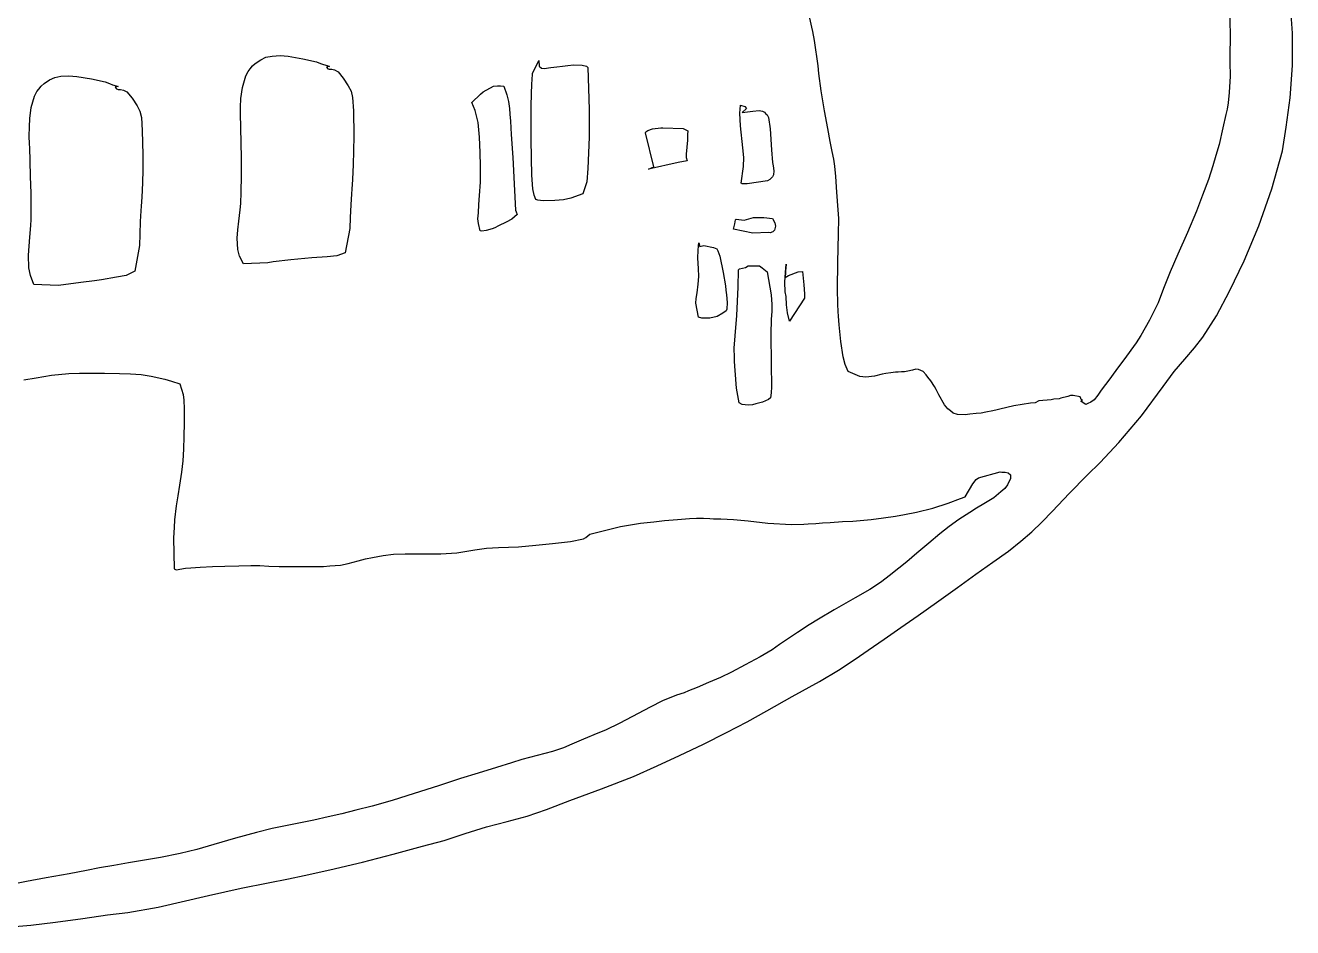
# Model space of a CAD drawing. Extents: x -1148 to -236, y 63 to 400.
# Drawn here: x -785.2 to -564.2, y 67.1 to 224.3 of the extents above; entities that cross this region are included whole.
import ezdxf

# ---------------------------------------------------------------- set-up
doc = ezdxf.new("R2010")
doc.units = 0

msp = doc.modelspace()

# ---------------------------------------------------------------- linework, layer by layer
at = {"layer": 'Layer 1'}
for p, q in [((-564.287, 223), (-564.613, 227.896)), ((-648.081, 224.036), (-648.428, 225.607)), ((-575.168, 225.776), (-575.146, 221.971)), ((-647.915, 223.265), (-648.081, 224.036)), ((-647.59, 221.732), (-647.915, 223.265)), ((-646.961, 217.318), (-647.59, 221.732)), ((-575.146, 221.971), (-575.199, 219.549)), ((-564.243, 217.361), (-564.287, 223)), ((-744.134, 218.359), (-743.232, 218.786)), ((-743.232, 218.786), (-742.16, 218.982)), ((-742.16, 218.982), (-740.768, 219.081)), ((-740.768, 219.081), (-739.367, 218.978)), ((-740.768, 219.081), (-740.768, 219.081)), ((-739.367, 218.978), (-736.831, 218.542)), ((-575.199, 219.549), (-575.187, 217.91)), ((-746.346, 216.331), (-746.008, 216.755)), ((-746.008, 216.755), (-745.592, 217.284)), ((-745.592, 217.284), (-745.104, 217.731)), ((-745.104, 217.731), (-744.134, 218.359)), ((-736.831, 218.542), (-734.443, 218.005)), ((-734.443, 218.005), (-733.726, 217.733)), ((-733.726, 217.733), (-733.178, 217.513)), ((-733.178, 217.513), (-732.547, 217.348)), ((-732.171, 217.204), (-732.701, 217.072)), ((-732.701, 217.072), (-732.47075, 216.7845)), ((-732.547, 217.348), (-732.171, 217.204)), ((-732.47075, 216.7845), (-732.194, 216.689)), ((-732.194, 216.689), (-731.764, 216.697)), ((-731.764, 216.697), (-731.258, 216.573)), ((-731.258, 216.573), (-730.67, 216.28)), ((-696.762, 215.973), (-695.687, 218.21)), ((-695.687, 218.21), (-695.602, 217.215)), ((-695.687, 218.21), (-695.687, 218.21)), ((-695.602, 217.215), (-695.193, 216.919)), ((-695.193, 216.919), (-694.709, 216.86)), ((-694.709, 216.86), (-693.543, 216.987)), ((-693.543, 216.987), (-692.494, 217.125)), ((-692.494, 217.125), (-691.509, 217.263)), ((-691.509, 217.263), (-690.612, 217.362)), ((-690.612, 217.362), (-689.624, 217.499)), ((-689.624, 217.499), (-688.096, 217.413)), ((-688.096, 217.413), (-687.3455, 217.22625)), ((-687.3455, 217.22625), (-687.102, 216.981)), ((-687.102, 216.981), (-686.87275, 209.6625)), ((-646.854, 215.978), (-646.961, 217.318)), ((-575.187, 217.91), (-575.155, 215.505)), ((-564.688, 211.735), (-564.243, 217.361)), ((-781.912, 214.225), (-780.942, 214.851)), ((-780.942, 214.851), (-780.04, 215.277)), ((-780.04, 215.277), (-778.969, 215.473)), ((-778.969, 215.473), (-777.576, 215.571)), ((-777.576, 215.571), (-776.175, 215.467)), ((-777.576, 215.571), (-777.576, 215.571)), ((-776.175, 215.467), (-773.639, 215.03)), ((-773.639, 215.03), (-771.252, 214.492)), ((-771.252, 214.492), (-770.535, 214.221)), ((-747.34, 213.521), (-746.75, 215.537)), ((-746.75, 215.537), (-746.346, 216.331)), ((-730.67, 216.28), (-729.755, 215.158)), ((-729.755, 215.158), (-728.875, 213.825)), ((-696.882, 214.246), (-696.834, 214.786)), ((-696.834, 214.786), (-696.762, 215.973)), ((-646.42, 212.936), (-646.854, 215.978)), ((-575.155, 215.505), (-575.289, 212.667)), ((-783.557, 212.04), (-783.154, 212.83)), ((-783.154, 212.83), (-782.816, 213.252)), ((-782.816, 213.252), (-782.4, 213.78)), ((-782.4, 213.78), (-781.912, 214.225)), ((-770.535, 214.221), (-769.986, 214.001)), ((-769.986, 214.001), (-769.355, 213.836)), ((-768.979, 213.692), (-769.509, 213.56)), ((-769.509, 213.56), (-769.27875, 213.2735)), ((-769.355, 213.836), (-768.979, 213.692)), ((-769.27875, 213.2735), (-769.002, 213.179)), ((-769.002, 213.179), (-768.572, 213.188)), ((-768.572, 213.188), (-768.066, 213.065)), ((-768.066, 213.065), (-767.478, 212.775)), ((-767.478, 212.775), (-766.561, 211.66)), ((-747.613, 211.587), (-747.34, 213.521)), ((-728.875, 213.825), (-728.404, 212.909)), ((-728.404, 212.909), (-728.15413, 211.76663)), ((-707.354, 210.899), (-705.828, 212.391)), ((-705.828, 212.391), (-705.381, 212.782)), ((-705.381, 212.782), (-703.563, 213.747)), ((-703.563, 213.747), (-702.865, 213.806)), ((-702.865, 213.806), (-702.549, 213.834)), ((-702.549, 213.834), (-702.438, 213.837)), ((-702.438, 213.837), (-702.33, 213.836)), ((-702.438, 213.837), (-702.438, 213.837)), ((-702.33, 213.836), (-701.767, 213.745)), ((-701.767, 213.745), (-701.224, 212.274)), ((-701.224, 212.274), (-700.965, 211.064)), ((-696.98, 210.383), (-696.882, 214.246)), ((-645.864, 209.479), (-646.42, 212.936)), ((-575.289, 212.667), (-575.478, 210.853)), ((-784.416, 208.12), (-784.146, 210.037)), ((-784.146, 210.037), (-783.557, 212.04)), ((-766.561, 211.66), (-765.679, 210.335)), ((-765.679, 210.335), (-765.207, 209.428)), ((-747.688, 208.438), (-747.682, 210.122)), ((-747.682, 210.122), (-747.613, 211.587)), ((-728.15413, 211.76663), (-727.995, 209.431)), ((-706.736, 209.518), (-707.354, 210.899)), ((-700.965, 211.064), (-700.794, 209.847)), ((-697.015, 204.532), (-696.98, 210.383)), ((-660.638, 209.05), (-660.531, 210.469)), ((-660.531, 210.469), (-659.744, 210.226)), ((-660.531, 210.469), (-660.531, 210.469)), ((-659.744, 210.226), (-659.453, 209.874)), ((-575.478, 210.853), (-575.647, 209.766)), ((-565.368, 206.611), (-564.688, 211.735)), ((-784.483, 206.675), (-784.416, 208.12)), ((-765.207, 209.428), (-764.95412, 208.30225)), ((-764.95412, 208.30225), (-764.789, 206.005)), ((-747.638, 207.103), (-747.688, 208.438)), ((-727.995, 209.431), (-727.907, 205.099)), ((-706.212, 207.448), (-706.736, 209.518)), ((-700.794, 209.847), (-700.689, 208.892)), ((-700.689, 208.892), (-700.619, 207.649)), ((-686.87275, 209.6625), (-686.882, 204.873)), ((-660.498, 206.855), (-660.638, 209.05)), ((-659.453, 209.874), (-660.21, 209.173)), ((-660.21, 209.173), (-658.328, 209.381)), ((-658.328, 209.381), (-657.233, 209.501)), ((-657.233, 209.501), (-656.682, 209.421)), ((-656.682, 209.421), (-656.318, 209.232)), ((-656.318, 209.232), (-656.15, 209.022)), ((-656.15, 209.022), (-655.859, 208.76)), ((-655.859, 208.76), (-655.597, 208.293)), ((-655.597, 208.293), (-655.313, 206.326)), ((-645.299, 206.353), (-645.864, 209.479)), ((-575.865, 208.815), (-576.404, 206.525)), ((-575.647, 209.766), (-575.865, 208.815)), ((-784.486, 205.022), (-784.483, 206.675)), ((-764.789, 206.005), (-764.686, 201.763)), ((-747.599, 206.371), (-747.638, 207.103)), ((-747.561, 204.014), (-747.599, 206.371)), ((-706.003, 204.864), (-706.212, 207.448)), ((-700.619, 207.649), (-700.486, 205.318)), ((-677.046, 205.635), (-676.987, 205.779)), ((-675.601, 199.677), (-677.046, 205.635)), ((-676.987, 205.779), (-676.676, 206.003)), ((-676.676, 206.003), (-675.821, 206.334)), ((-675.821, 206.334), (-674.417, 206.47)), ((-674.417, 206.47), (-674.066, 206.47)), ((-674.066, 206.47), (-670.507, 206.37)), ((-674.066, 206.47), (-674.066, 206.47)), ((-670.507, 206.37), (-669.708, 205.947)), ((-669.708, 205.947), (-669.745, 205.315)), ((-660.093, 203.038), (-660.498, 206.855)), ((-655.313, 206.326), (-655.071, 202.656)), ((-644.868, 204.132), (-645.299, 206.353)), ((-576.404, 206.525), (-577.078, 203.606)), ((-566.032, 202.472), (-565.368, 206.611)), ((-784.432, 203.717), (-784.486, 205.022)), ((-784.391, 203.006), (-784.432, 203.717)), ((-747.509, 201.141), (-747.561, 204.014)), ((-727.907, 205.099), (-727.951, 202.442)), ((-705.875, 202.179), (-706.003, 204.864)), ((-700.486, 205.318), (-700.176, 201.308)), ((-696.966, 201.219), (-697.015, 204.532)), ((-686.882, 204.873), (-687.117, 199.402)), ((-669.746, 204.354), (-669.834, 203.109)), ((-669.745, 205.315), (-669.755, 204.975)), ((-669.755, 204.975), (-669.746, 204.354)), ((-644.528, 202.401), (-644.868, 204.132)), ((-577.078, 203.606), (-577.612, 201.683)), ((-784.338, 200.742), (-784.391, 203.006)), ((-764.686, 201.763), (-764.716, 199.192)), ((-747.486, 199.648), (-747.509, 201.141)), ((-727.951, 202.442), (-728.009, 200.085)), ((-705.81, 199.805), (-705.875, 202.179)), ((-700.176, 201.308), (-699.877, 195.591)), ((-696.867, 198.264), (-696.966, 201.219)), ((-669.964, 201.928), (-669.986, 201.299)), ((-669.986, 201.299), (-669.772, 200.728)), ((-669.834, 203.109), (-669.964, 201.928)), ((-659.93912, 201.31913), (-660.093, 203.038)), ((-659.96, 199.733), (-659.93912, 201.31913)), ((-655.071, 202.656), (-654.918, 200.449)), ((-644.247, 201.04), (-644.528, 202.401)), ((-577.612, 201.683), (-578.157, 199.88)), ((-567.884, 195.842), (-566.032, 202.472)), ((-784.261, 197.995), (-784.338, 200.742)), ((-764.716, 199.192), (-764.76, 196.924)), ((-747.481, 198.105), (-747.486, 199.648)), ((-728.009, 200.085), (-728.148, 197.472)), ((-705.854, 197.011), (-705.81, 199.805)), ((-687.117, 199.402), (-687.293, 197.074)), ((-671.353, 200.458), (-676.552, 199.317)), ((-676.552, 199.317), (-675.601, 199.677)), ((-669.772, 200.728), (-671.353, 200.458)), ((-660.408, 196.874), (-659.96, 199.733)), ((-654.918, 200.449), (-654.789, 199.861)), ((-654.789, 199.861), (-654.712, 198.994)), ((-654.712, 198.994), (-654.746, 198.325)), ((-644.073, 199.799), (-644.247, 201.04)), ((-643.896, 198.011), (-644.073, 199.799)), ((-578.157, 199.88), (-578.94, 197.492)), ((-784.215, 196.584), (-784.261, 197.995)), ((-764.76, 196.924), (-764.883, 194.413)), ((-747.554, 195.305), (-747.481, 198.105)), ((-728.148, 197.472), (-728.273, 195.827)), ((-705.998, 194.69), (-705.854, 197.011)), ((-696.724, 195.893), (-696.867, 198.264)), ((-687.293, 197.074), (-687.986, 194.997)), ((-660.19012, 196.74367), (-660.408, 196.874)), ((-659.352, 196.76362), (-660.19012, 196.74367)), ((-655.815, 197.254), (-659.352, 196.76362)), ((-655.396, 197.521), (-655.815, 197.254)), ((-654.947, 197.967), (-655.396, 197.521)), ((-654.746, 198.325), (-654.947, 197.967)), ((-643.689, 195.278), (-643.896, 198.011)), ((-578.94, 197.492), (-579.969, 194.761)), ((-784.179, 195.13), (-784.215, 196.584)), ((-784.172, 192.462), (-784.179, 195.13)), ((-747.628, 193.296), (-747.554, 195.305)), ((-728.335, 194.987), (-728.443, 193.095)), ((-728.273, 195.827), (-728.335, 194.987)), ((-706.092, 193.148), (-705.998, 194.69)), ((-699.877, 195.591), (-699.702, 192.174)), ((-696.487, 194.739), (-696.724, 195.893)), ((-696.18, 194.032), (-696.487, 194.739)), ((-687.986, 194.997), (-690.058, 194.224)), ((-643.473, 192.206), (-643.689, 195.278)), ((-579.969, 194.761), (-581.013, 191.959)), ((-570.111, 189.397), (-567.884, 195.842)), ((-784.183, 190.538), (-784.172, 192.462)), ((-764.997, 192.83), (-765.054, 192.016)), ((-764.883, 194.413), (-764.997, 192.83)), ((-747.718, 192.211), (-747.628, 193.296)), ((-728.443, 193.095), (-728.544, 190.872)), ((-706.17, 191.709), (-706.092, 193.148)), ((-695.84637, 193.867), (-696.18, 194.032)), ((-694.918, 193.801), (-695.84637, 193.867)), ((-692.854, 193.846), (-694.918, 193.801)), ((-691.355, 193.979), (-692.854, 193.846)), ((-690.058, 194.224), (-691.355, 193.979)), ((-784.237, 189.456), (-784.183, 190.538)), ((-765.153, 190.16), (-765.247, 187.944)), ((-765.054, 192.016), (-765.153, 190.16)), ((-748.112, 188.745), (-747.936, 190.251)), ((-747.936, 190.251), (-747.718, 192.211)), ((-728.544, 190.872), (-728.597, 188.946)), ((-706.276, 190.649), (-706.17, 191.709)), ((-706.20362, 189.84175), (-706.276, 190.649)), ((-701.371, 190.032), (-702.671, 189.398)), ((-700.357, 190.557), (-701.371, 190.032)), ((-699.438, 191.4), (-700.357, 190.557)), ((-699.702, 192.174), (-699.64, 191.851)), ((-699.64, 191.851), (-699.438, 191.4)), ((-661.481, 189.756), (-661.401, 190.455)), ((-661.401, 190.455), (-661.239, 190.597)), ((-661.239, 190.597), (-659.886, 190.406)), ((-659.886, 190.406), (-658.231, 190.862)), ((-658.231, 190.862), (-657.59, 190.889)), ((-657.59, 190.889), (-656.408, 190.866)), ((-657.59, 190.889), (-657.59, 190.889)), ((-656.408, 190.866), (-654.952, 190.708)), ((-654.952, 190.708), (-654.5445, 189.91825)), ((-643.361, 190.703), (-643.473, 192.206)), ((-643.39, 188.044), (-643.361, 190.703)), ((-581.013, 191.959), (-582.551, 188.253)), ((-784.397, 187.459), (-784.237, 189.456)), ((-765.247, 187.944), (-765.299, 185.973)), ((-748.229, 187.3), (-748.112, 188.745)), ((-728.597, 188.946), (-729.402, 184.745)), ((-705.889, 188.547), (-706.20362, 189.84175)), ((-705.574, 188.502), (-705.889, 188.547)), ((-704.828, 188.635), (-705.574, 188.502)), ((-703.821, 188.898), (-704.828, 188.635)), ((-703.331, 189.072), (-703.821, 188.898)), ((-702.671, 189.398), (-703.331, 189.072)), ((-661.71, 188.817), (-661.481, 189.756)), ((-658.334, 188.129), (-661.71, 188.817)), ((-655.606, 188.289), (-658.334, 188.129)), ((-655.317, 188.181), (-655.606, 188.289)), ((-654.861, 188.385), (-655.317, 188.181)), ((-654.603, 188.646), (-654.861, 188.385)), ((-654.422, 189.367), (-654.603, 188.646)), ((-654.5445, 189.91825), (-654.422, 189.367)), ((-643.519, 183.037), (-643.39, 188.044)), ((-582.551, 188.253), (-584.26, 184.493)), ((-572.725, 183.295), (-570.111, 189.397)), ((-784.647, 184.298), (-784.541, 185.874)), ((-784.541, 185.874), (-784.397, 187.459)), ((-765.299, 185.973), (-766.102, 181.504)), ((-748.136, 185.321), (-748.229, 187.3)), ((-667.885, 185.111), (-667.809, 185.944)), ((-667.809, 185.944), (-667.795, 186.451)), ((-667.795, 186.451), (-667.564, 185.844)), ((-667.795, 186.451), (-667.795, 186.451)), ((-667.564, 185.844), (-666.896, 186.023)), ((-666.896, 186.023), (-665.20625, 185.66475)), ((-665.20625, 185.66475), (-664.643, 185.44)), ((-784.556, 182.106), (-784.647, 184.298)), ((-747.81562, 184.1375), (-748.136, 185.321)), ((-747.169, 182.798), (-747.81562, 184.1375)), ((-738.873, 183.5), (-741.955, 183.135)), ((-736.471, 183.751), (-738.873, 183.5)), ((-735.235, 183.849), (-736.471, 183.751)), ((-732.566, 184.028), (-735.235, 183.849)), ((-730.898, 184.167), (-732.566, 184.028)), ((-729.402, 184.745), (-730.898, 184.167)), ((-667.917, 183.873), (-667.885, 185.111)), ((-667.882, 182.873), (-667.917, 183.873)), ((-664.643, 185.44), (-664.448, 185.092)), ((-664.448, 185.092), (-664.13, 184.153)), ((-664.13, 184.153), (-663.519, 181.277)), ((-584.26, 184.493), (-585.597, 181.423)), ((-784.26363, 180.76937), (-784.556, 182.106)), ((-766.102, 181.504), (-767.606, 180.746)), ((-742.895, 182.996), (-747.169, 182.798)), ((-741.955, 183.135), (-742.895, 182.996)), ((-667.805, 181.961), (-667.882, 182.873)), ((-667.777, 180.607), (-667.805, 181.961)), ((-663.519, 181.277), (-663.129, 178.967)), ((-660.937, 178.758), (-660.827, 181.757)), ((-660.827, 181.757), (-660.684, 181.933)), ((-660.684, 181.933), (-659.609, 182.167)), ((-659.609, 182.167), (-659.183, 182.437)), ((-659.183, 182.437), (-657.169, 182.452)), ((-657.169, 182.452), (-656.742, 182.087)), ((-657.169, 182.452), (-657.169, 182.452)), ((-656.742, 182.087), (-655.88, 181.409)), ((-655.88, 181.409), (-655.145, 177.417)), ((-652.782, 179.581), (-652.657, 181.297)), ((-652.657, 181.297), (-652.729, 180.398)), ((-652.657, 181.297), (-652.543, 182.722)), ((-652.632, 181.514), (-652.657, 181.297)), ((-652.543, 182.722), (-652.632, 181.514)), ((-652.543, 182.722), (-652.543, 182.722)), ((-652.141, 180.748), (-650.42525, 181.38837)), ((-650.42525, 181.38837), (-649.704, 181.47)), ((-649.704, 181.47), (-649.44912, 179.17038)), ((-643.577, 178.47), (-643.519, 183.037)), ((-585.597, 181.423), (-586.734, 178.521)), ((-575.243, 178.02), (-572.725, 183.295)), ((-783.696, 179.213), (-784.26363, 180.76937)), ((-779.43, 179.008), (-783.696, 179.213)), ((-778.525, 179.139), (-779.43, 179.008)), ((-775.505, 179.525), (-778.525, 179.139)), ((-773.147, 179.843), (-775.505, 179.525)), ((-771.924, 180.035), (-773.147, 179.843)), ((-769.269, 180.449), (-771.924, 180.035)), ((-767.606, 180.746), (-769.269, 180.449)), ((-668.048, 177.777), (-667.857, 179.243)), ((-667.857, 179.243), (-667.777, 180.607)), ((-663.129, 178.967), (-663.044, 178.226)), ((-652.695, 177.93), (-652.782, 179.581)), ((-652.729, 180.398), (-652.141, 180.748)), ((-649.44912, 179.17038), (-649.31967, 177.56808)), ((-668.266, 175.943), (-668.203, 176.758)), ((-668.203, 176.758), (-668.048, 177.777)), ((-663.044, 178.226), (-662.917, 177.404)), ((-662.917, 177.404), (-662.815, 176.082)), ((-661.13, 173.801), (-660.937, 178.758)), ((-655.145, 177.417), (-655.047, 175.721)), ((-652.567, 177.086), (-652.695, 177.93)), ((-652.468, 175.685), (-652.567, 177.086)), ((-649.357, 176.795), (-651.975, 172.826)), ((-649.31967, 177.56808), (-649.357, 176.795)), ((-643.54, 175.78), (-643.577, 178.47)), ((-586.734, 178.521), (-587.713, 176.004)), ((-577.536, 173.753), (-575.243, 178.02)), ((-667.836, 173.507), (-668.266, 175.943)), ((-663.017, 174.615), (-663.587, 174.211)), ((-662.903, 174.901), (-663.017, 174.615)), ((-662.815, 176.082), (-662.903, 174.901)), ((-655.047, 175.721), (-655.05, 174.495)), ((-652.3085, 174.29225), (-652.468, 175.685)), ((-643.472, 174.491), (-643.54, 175.78)), ((-587.713, 176.004), (-589.19, 172.974)), ((-667.225, 173.325), (-667.836, 173.507)), ((-665.847, 173.332), (-667.225, 173.325)), ((-664.579, 173.651), (-665.847, 173.332)), ((-663.587, 174.211), (-664.579, 173.651)), ((-661.45, 170.237), (-661.13, 173.801)), ((-655.128, 173.185), (-655.209, 170.518)), ((-655.05, 174.495), (-655.128, 173.185)), ((-651.975, 172.826), (-652.3085, 174.29225)), ((-643.414, 173.662), (-643.472, 174.491)), ((-643.277, 172.152), (-643.414, 173.662)), ((-589.19, 172.974), (-590.692, 170.31)), ((-579.912, 170.053), (-577.536, 173.753)), ((-661.585, 168.081), (-661.45, 170.237)), ((-655.209, 170.518), (-655.183, 165.305)), ((-642.992, 169.288), (-643.277, 172.152)), ((-590.692, 170.31), (-591.529, 169.038)), ((-661.574, 166.458), (-661.585, 168.081)), ((-642.621, 166.605), (-642.992, 169.288)), ((-591.529, 169.038), (-592.451, 167.747)), ((-583.034, 166.218), (-581.35187, 168.16288)), ((-581.35187, 168.16288), (-579.912, 170.053)), ((-661.524, 165.806), (-661.574, 166.458)), ((-661.441, 164.214), (-661.524, 165.806)), ((-642.269, 165.281), (-642.621, 166.605)), ((-593.517, 166.298), (-594.409, 165.088)), ((-592.451, 167.747), (-593.517, 166.298)), ((-584.876, 164.03625), (-583.034, 166.218)), ((-780.598, 163.4), (-777.597, 163.699)), ((-777.597, 163.699), (-775.723, 163.765)), ((-775.723, 163.765), (-774.112, 163.767)), ((-774.112, 163.767), (-771.366, 163.741)), ((-774.112, 163.767), (-774.112, 163.767)), ((-771.366, 163.741), (-768.76, 163.699)), ((-768.76, 163.699), (-766.823, 163.655)), ((-766.823, 163.655), (-764.992, 163.493)), ((-764.992, 163.493), (-763.955, 163.356)), ((-661.216, 161.134), (-661.441, 164.214)), ((-655.183, 165.305), (-655.122, 161.354)), ((-641.714, 164.064), (-642.269, 165.281)), ((-641.332, 163.861), (-641.714, 164.064)), ((-639.693, 163.166), (-641.332, 163.861)), ((-635.782, 163.553), (-637.14, 163.236)), ((-635.141, 163.698), (-635.782, 163.553)), ((-634.309, 163.812), (-635.141, 163.698)), ((-633.482, 163.911), (-634.309, 163.812)), ((-632.994, 163.95), (-633.482, 163.911)), ((-632.435, 163.974), (-632.994, 163.95)), ((-631.884, 164.007), (-632.435, 163.974)), ((-631.328, 164.109), (-631.884, 164.007)), ((-630.518, 164.295), (-631.328, 164.109)), ((-629.952, 164.441), (-630.518, 164.295)), ((-629.447, 164.412), (-629.952, 164.441)), ((-628.673, 164.017), (-629.447, 164.412)), ((-628.147, 163.484), (-628.673, 164.017)), ((-595.066, 164.196), (-596.302, 162.532)), ((-594.409, 165.088), (-595.066, 164.196)), ((-586.796, 161.436), (-584.876, 164.03625)), ((-785.445, 162.579), (-783.297, 162.955)), ((-783.297, 162.955), (-780.598, 163.4)), ((-763.955, 163.356), (-763.234, 163.2)), ((-763.234, 163.2), (-760.863, 162.684)), ((-760.863, 162.684), (-759.675, 162.378)), ((-759.675, 162.378), (-758.268, 161.877)), ((-758.268, 161.877), (-757.675, 160.021)), ((-655.122, 161.354), (-655.131, 160.338)), ((-638.624, 163.03), (-639.693, 163.166)), ((-637.14, 163.236), (-638.624, 163.03)), ((-627.83, 163.08), (-628.147, 163.484)), ((-627.323, 162.396), (-627.83, 163.08)), ((-626.681, 161.439), (-627.323, 162.396)), ((-626.369, 160.922), (-626.681, 161.439)), ((-596.302, 162.532), (-597.436, 161.038)), ((-590.577, 156.33), (-586.796, 161.436)), ((-757.675, 160.021), (-757.56, 159.05)), ((-660.763, 158.568), (-661.216, 161.134)), ((-655.638, 159.135), (-656.641, 158.726)), ((-655.281, 159.453), (-655.638, 159.135)), ((-655.131, 160.338), (-655.281, 159.453)), ((-625.933, 159.956), (-626.369, 160.922)), ((-624.931, 158.209), (-625.933, 159.956)), ((-606.336, 159.128), (-608.471, 158.926)), ((-605.882, 159.215), (-606.336, 159.128)), ((-604.957, 159.306), (-605.882, 159.215)), ((-604.638, 159.415), (-604.957, 159.306)), ((-603.452, 159.703), (-604.638, 159.415)), ((-602.98, 159.84), (-603.452, 159.703)), ((-602.48, 159.887), (-602.98, 159.84)), ((-601.281, 159.613), (-602.48, 159.887)), ((-601.189, 159.321), (-601.281, 159.613)), ((-601.096, 159.146), (-601.189, 159.321)), ((-600.864, 159.015), (-601.096, 159.146)), ((-598.866, 159.12), (-599.439, 158.684)), ((-598.212, 159.924), (-598.866, 159.12)), ((-597.749, 160.625), (-598.212, 159.924)), ((-597.436, 161.038), (-597.749, 160.625)), ((-757.56, 159.05), (-757.51, 157.511)), ((-757.51, 157.511), (-757.508, 155.109)), ((-660.23, 158.315), (-660.763, 158.568)), ((-659.138, 158.196), (-660.23, 158.315)), ((-658.42, 158.248), (-659.138, 158.196)), ((-657.831, 158.388), (-658.42, 158.248)), ((-656.641, 158.726), (-657.831, 158.388)), ((-624.38437, 157.5315), (-624.931, 158.209)), ((-623.903, 157.16), (-624.38437, 157.5315)), ((-623.4, 156.801), (-623.903, 157.16)), ((-617.724, 156.938), (-618.519, 156.776)), ((-616.498, 157.172), (-617.724, 156.938)), ((-615.734, 157.339), (-616.498, 157.172)), ((-615.282, 157.501), (-615.734, 157.339)), ((-612.875, 158.05), (-615.282, 157.501)), ((-609.948, 158.542), (-612.875, 158.05)), ((-609.161, 158.58), (-609.948, 158.542)), ((-608.471, 158.926), (-609.161, 158.58)), ((-601.194, 158.887), (-600.864, 159.015)), ((-600.596, 158.455), (-601.194, 158.887)), ((-600.309, 158.281), (-600.596, 158.455)), ((-599.933, 158.451), (-600.309, 158.281)), ((-599.439, 158.684), (-599.933, 158.451)), ((-757.508, 155.109), (-757.57, 152.689)), ((-622.649, 156.545), (-623.4, 156.801)), ((-621.359, 156.479), (-622.649, 156.545)), ((-620.518, 156.602), (-621.359, 156.479)), ((-619.415, 156.696), (-620.518, 156.602)), ((-618.519, 156.776), (-619.415, 156.696)), ((-594.539, 151.652), (-590.577, 156.33)), ((-757.57, 152.689), (-757.631, 150.533)), ((-757.631, 150.533), (-757.74, 148.449)), ((-597.777, 148.19), (-594.539, 151.652)), ((-757.74, 148.449), (-757.933, 146.491)), ((-600.066, 145.971), (-597.777, 148.19)), ((-757.933, 146.491), (-758.279, 144.234)), ((-619.009, 145.536), (-615.25, 146.541)), ((-615.25, 146.541), (-614.928, 146.519)), ((-614.928, 146.519), (-614.385, 146.509)), ((-614.385, 146.509), (-613.851, 146.368)), ((-613.851, 146.368), (-613.447, 146.061)), ((-613.447, 146.061), (-613.414, 145.386)), ((-603.232, 142.765), (-600.066, 145.971)), ((-758.279, 144.234), (-758.597, 142.395)), ((-621.308, 142.185), (-620.00762, 144.46125)), ((-620.00762, 144.46125), (-619.443, 145.224)), ((-619.443, 145.224), (-619.009, 145.536)), ((-614.411, 143.686), (-615.106, 143.049)), ((-613.956, 144.298), (-614.411, 143.686)), ((-613.414, 145.386), (-613.956, 144.298)), ((-758.597, 142.395), (-758.886, 140.611)), ((-624.32, 141.116), (-622.14, 141.894)), ((-622.14, 141.894), (-621.308, 142.185)), ((-616.337, 142.047), (-618.09, 140.966)), ((-615.106, 143.049), (-616.337, 142.047)), ((-606.092, 139.733), (-603.232, 142.765)), ((-758.886, 140.611), (-759.163, 138.215)), ((-631.887, 139.123), (-629.8, 139.531)), ((-629.8, 139.531), (-626.985, 140.236)), ((-626.985, 140.236), (-624.32, 141.116)), ((-620.521, 139.5), (-622.449, 138.234)), ((-619.367, 140.224), (-620.521, 139.5)), ((-618.09, 140.966), (-619.367, 140.224)), ((-607.955, 137.79), (-606.092, 139.733)), ((-759.163, 138.215), (-759.262, 136.882)), ((-686.789, 135.694), (-681.42, 137.036)), ((-681.42, 137.036), (-677.941, 137.636)), ((-677.941, 137.636), (-675.623, 137.868)), ((-675.623, 137.868), (-673.728, 138.066)), ((-673.728, 138.066), (-671.481, 138.262)), ((-671.481, 138.262), (-669.406, 138.425)), ((-669.406, 138.425), (-668.197, 138.485)), ((-668.197, 138.485), (-666.955, 138.463)), ((-666.955, 138.463), (-665.854, 138.408)), ((-665.854, 138.408), (-665.232, 138.382)), ((-665.232, 138.382), (-663.918, 138.346)), ((-663.918, 138.346), (-661.727, 138.263)), ((-661.727, 138.263), (-659.176, 138.014)), ((-659.176, 138.014), (-655.764, 137.59)), ((-655.764, 137.59), (-651.6, 137.398)), ((-651.6, 137.398), (-649.454, 137.436)), ((-649.454, 137.436), (-648.708, 137.49)), ((-648.708, 137.49), (-647.345, 137.585)), ((-647.345, 137.585), (-646.222, 137.651)), ((-646.222, 137.651), (-644.865, 137.748)), ((-644.865, 137.748), (-642.714, 137.89)), ((-642.714, 137.89), (-640.948, 137.985)), ((-640.948, 137.985), (-639.655, 138.09)), ((-639.655, 138.09), (-637.699, 138.275)), ((-637.699, 138.275), (-635.553, 138.518)), ((-635.553, 138.518), (-633.496, 138.849)), ((-633.496, 138.849), (-631.887, 139.123)), ((-624.144, 137.031), (-625.732, 135.78)), ((-622.449, 138.234), (-624.144, 137.031)), ((-609.737, 136.098), (-607.955, 137.79)), ((-759.262, 136.882), (-759.35, 135.081)), ((-759.35, 135.081), (-759.231, 129.64)), ((-690.127, 134.43), (-687.867, 134.872)), ((-687.867, 134.872), (-687.452, 135.093)), ((-687.452, 135.093), (-686.789, 135.694)), ((-625.732, 135.78), (-627.681, 134.123)), ((-611.605, 134.497), (-609.737, 136.098)), ((-709.961, 132.461), (-706.822, 132.986)), ((-706.822, 132.986), (-704.80175, 133.26513)), ((-704.80175, 133.26513), (-702.675, 133.404)), ((-702.675, 133.404), (-699.219, 133.512)), ((-699.219, 133.512), (-696.157, 133.776)), ((-696.157, 133.776), (-693.295, 134.054)), ((-693.295, 134.054), (-690.127, 134.43)), ((-627.681, 134.123), (-629.74, 132.366)), ((-616.519, 130.805), (-613.808, 132.76)), ((-613.808, 132.76), (-611.605, 134.497)), ((-730.224, 130.313), (-728.919, 130.562)), ((-728.919, 130.562), (-727.163, 131.031)), ((-727.163, 131.031), (-725.85, 131.397)), ((-725.85, 131.397), (-724.647, 131.645)), ((-724.647, 131.645), (-722.793, 131.976)), ((-722.793, 131.976), (-720.969, 132.21)), ((-720.969, 132.21), (-718.951, 132.273)), ((-718.951, 132.273), (-716.006, 132.276)), ((-716.006, 132.276), (-712.723, 132.279)), ((-712.723, 132.279), (-709.961, 132.461)), ((-631.512, 130.89), (-632.894, 129.753)), ((-629.74, 132.366), (-631.512, 130.89)), ((-619.483, 128.711), (-616.519, 130.805)), ((-759.231, 129.64), (-758.905, 129.513)), ((-758.905, 129.513), (-757.2685, 129.78963)), ((-757.2685, 129.78963), (-756.352, 129.854)), ((-756.352, 129.852), (-754.694, 129.976)), ((-756.352, 129.854), (-756.352, 129.852)), ((-754.694, 129.976), (-752.571, 130.084)), ((-752.571, 130.084), (-750.423, 130.123)), ((-750.423, 130.123), (-747.985, 130.174)), ((-747.985, 130.174), (-745.852, 130.231)), ((-745.852, 130.231), (-744.933, 130.254)), ((-744.933, 130.254), (-744.303, 130.24)), ((-744.303, 130.24), (-742.707, 130.142)), ((-742.707, 130.142), (-740.903, 130.069)), ((-740.903, 130.069), (-739.84, 130.075)), ((-739.84, 130.075), (-738.484, 130.094)), ((-738.484, 130.094), (-735.73, 130.065)), ((-735.73, 130.065), (-733.218, 130.072)), ((-733.218, 130.072), (-732.083, 130.166)), ((-732.083, 130.166), (-731.174, 130.231)), ((-731.174, 130.231), (-730.224, 130.313)), ((-634.326, 128.621), (-636.073, 127.267)), ((-633.398, 129.35), (-634.326, 128.621)), ((-632.894, 129.753), (-633.398, 129.35)), ((-622.696, 126.419), (-619.483, 128.711)), ((-637.929, 126.051), (-640.538, 124.598)), ((-636.073, 127.267), (-637.929, 126.051)), ((-626.306, 123.822), (-622.696, 126.419)), ((-640.538, 124.598), (-644.149, 122.525)), ((-629.503, 121.532), (-626.306, 123.822)), ((-644.149, 122.525), (-646.903, 120.877)), ((-632.537, 119.41), (-629.503, 121.532)), ((-648.504, 119.886), (-650.557, 118.583)), ((-646.903, 120.877), (-648.504, 119.886)), ((-635.463, 117.388), (-632.537, 119.41)), ((-652.502, 117.319), (-653.675, 116.478)), ((-650.557, 118.583), (-652.502, 117.319)), ((-638.226, 115.502), (-635.463, 117.388)), ((-654.999, 115.566), (-657.102, 114.354)), ((-653.675, 116.478), (-654.999, 115.566)), ((-640.526, 113.94), (-638.226, 115.502)), ((-659.7, 112.937), (-662.097, 111.661)), ((-657.102, 114.354), (-659.7, 112.937)), ((-643.414, 112.025), (-640.526, 113.94)), ((-664.009, 110.747), (-666.07, 109.837)), ((-662.097, 111.661), (-664.009, 110.747)), ((-646.757, 110.055), (-643.414, 112.025)), ((-669.559, 108.391), (-670.351, 108.08)), ((-668.034, 109.003), (-669.559, 108.391)), ((-666.07, 109.837), (-668.034, 109.003)), ((-651.471, 107.439), (-646.757, 110.055)), ((-674.082, 106.664), (-676.238, 105.576)), ((-671.67, 107.635), (-674.082, 106.664)), ((-670.351, 108.08), (-671.67, 107.635)), ((-655.923, 104.936), (-651.471, 107.439)), ((-678.347, 104.443), (-681.538, 102.771)), ((-676.238, 105.576), (-678.347, 104.443)), ((-659.34, 103.029), (-655.923, 104.936)), ((-681.538, 102.771), (-684.009, 101.551)), ((-662.925, 101.154), (-659.34, 103.029)), ((-687.859, 100.001), (-689.905, 99.1165)), ((-685.36, 101.021), (-687.859, 100.001)), ((-684.009, 101.551), (-685.36, 101.021)), ((-666.959, 99.1388), (-662.925, 101.154)), ((-693.271, 97.8353), (-695.96, 97.1544)), ((-691.364, 98.4823), (-693.271, 97.8353)), ((-689.905, 99.1165), (-691.364, 98.4823)), ((-671.119, 97.1602), (-666.959, 99.1388)), ((-703.033, 95.0216), (-706.224, 94.0608)), ((-700.413, 95.8332), (-703.033, 95.0216)), ((-698.607, 96.4251), (-700.413, 95.8332)), ((-695.96, 97.1544), (-698.607, 96.4251)), ((-679.174, 93.4891), (-675.052, 95.3478)), ((-675.052, 95.3478), (-671.119, 97.1602)), ((-709.302, 93.1096), (-713.127, 91.8743)), ((-706.224, 94.0608), (-709.302, 93.1096)), ((-684.751, 91.3369), (-679.174, 93.4891)), ((-713.127, 91.8743), (-717.375, 90.5096)), ((-690.271, 89.3099), (-684.751, 91.3369)), ((-721.231, 89.3173), (-724.707, 88.3305)), ((-717.375, 90.5096), (-721.231, 89.3173)), ((-694.312, 87.729), (-690.271, 89.3099)), ((-732.393, 86.4475), (-734.904, 85.8856)), ((-730.007, 87.0031), (-732.393, 86.4475)), ((-727.541, 87.6009), (-730.007, 87.0031)), ((-724.707, 88.3305), (-727.541, 87.6009)), ((-701.192, 85.6673), (-697.682, 86.5905)), ((-697.682, 86.5905), (-694.312, 87.729)), ((-742.138, 84.3973), (-744.873, 83.7115)), ((-739.84, 84.9013), (-742.138, 84.3973)), ((-737.494, 85.3598), (-739.84, 84.9013)), ((-734.904, 85.8856), (-737.494, 85.3598)), ((-708.474, 83.5701), (-704.784, 84.7363)), ((-704.784, 84.7363), (-701.192, 85.6673)), ((-748.535, 82.7073), (-752.291, 81.6432)), ((-744.873, 83.7115), (-748.535, 82.7073)), ((-715.936, 81.36), (-712.135, 82.3419)), ((-712.135, 82.3419), (-708.474, 83.5701)), ((-758.205, 80.0449), (-761.615, 79.3889)), ((-755.305, 80.7758), (-758.205, 80.0449)), ((-752.291, 81.6432), (-755.305, 80.7758)), ((-726.387, 78.5814), (-721.039, 79.9685)), ((-721.039, 79.9685), (-715.936, 81.36)), ((-772.238, 77.5459), (-774.545, 77.1064)), ((-769.771, 77.9878), (-772.238, 77.5459)), ((-767.218, 78.4322), (-769.771, 77.9878)), ((-764.751, 78.8576), (-767.218, 78.4322)), ((-761.615, 79.3889), (-764.751, 78.8576)), ((-732.114, 77.2255), (-726.387, 78.5814)), ((-784.99, 75.1712), (-786.444, 74.9104)), ((-781.521, 75.8033), (-784.99, 75.1712)), ((-777.519, 76.5409), (-781.521, 75.8033)), ((-774.545, 77.1064), (-777.519, 76.5409)), ((-742.843, 74.9691), (-739.285, 75.6628)), ((-739.285, 75.6628), (-736.595, 76.2072)), ((-736.595, 76.2072), (-732.114, 77.2255)), ((-753.245, 72.718), (-747.556, 73.9955)), ((-747.556, 73.9955), (-742.843, 74.9691)), ((-767.319, 69.789), (-762.007, 70.7084)), ((-762.007, 70.7084), (-753.245, 72.718)), ((-779.9, 68.099), (-775.142, 68.7542)), ((-775.142, 68.7542), (-770.876, 69.3508)), ((-770.876, 69.3508), (-767.319, 69.789)), ((-789.072, 67.1457), (-784.242, 67.5975)), ((-784.242, 67.5975), (-779.9, 68.099))]:
    msp.add_line(p, q, dxfattribs=at)

doc.saveas('drawing.dxf')
